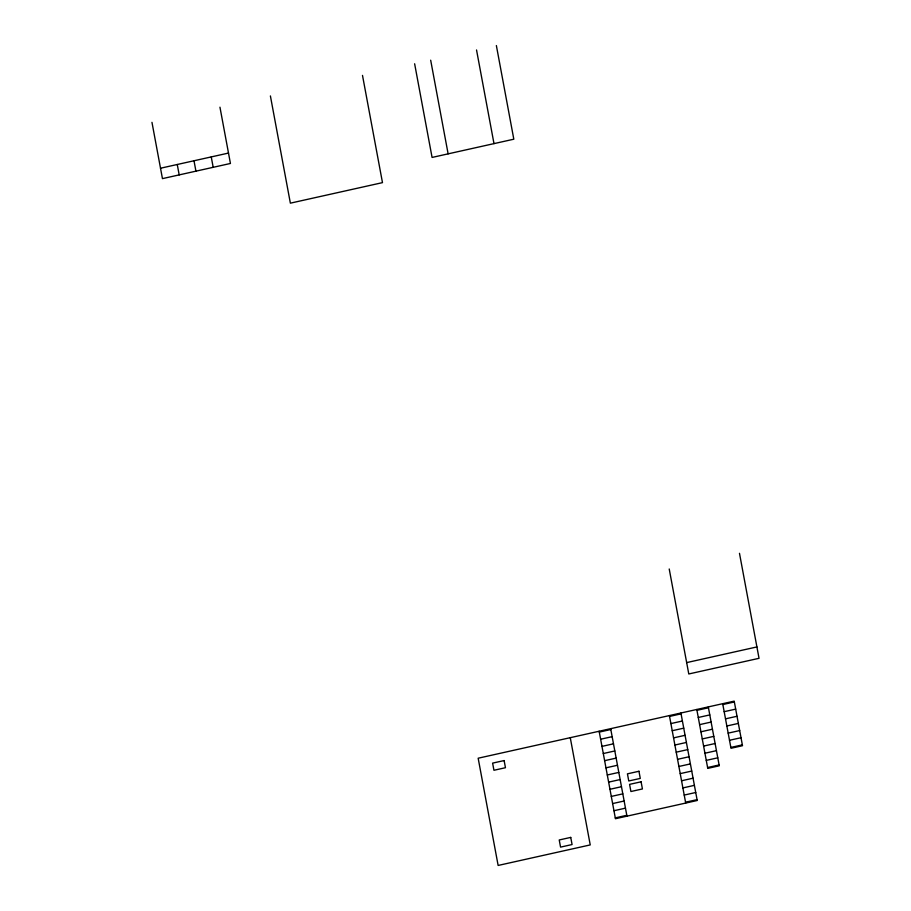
<?xml version="1.0" encoding="UTF-8"?>
<svg xmlns="http://www.w3.org/2000/svg" width="911" height="911" viewBox="0 0 911 911"><rect width="100%" height="100%" fill="white"/><g stroke="black" fill="none" stroke-linecap="round" stroke-linejoin="round"><path stroke-width="1.37" d="M570.263 737.671L590.237 844.918L498.135 865.45L478.161 758.214L734.198 701.128L742.511 745.71L730.998 748.273L722.685 703.691M160.507 168.228L228.502 153.071M686.666 662.604L756.916 646.935M599.301 732.08L610.814 729.517M669.562 716.433L681.075 713.86M696.949 710.329L708.462 707.767M722.844 704.533L734.357 701.971M600.634 739.231L612.146 736.657M670.895 723.573L682.407 721.011M698.282 717.481L709.794 714.919M724.177 711.685L735.689 709.122M601.966 746.382L613.479 743.809M672.227 730.724L683.74 728.162M699.614 724.632L711.127 722.059M725.509 718.836L737.022 716.274M603.298 753.534L614.811 750.96M673.559 737.876L685.072 735.314M700.946 731.784L712.459 729.21M726.841 725.987L738.354 723.414M604.631 760.674L616.143 758.111M674.892 745.027L686.404 742.454M702.267 738.935L713.791 736.361M728.174 733.139L739.686 730.565M605.963 767.825L617.476 765.263M676.224 752.179L687.737 749.605M703.599 746.075L715.124 743.513M729.506 740.279L741.019 737.716M607.295 774.976L618.808 772.414M677.556 759.318L689.069 756.756M704.932 753.226L716.445 750.664M730.838 747.43L742.351 744.868M608.628 782.128L620.14 779.554M678.889 766.47L690.401 763.908M706.264 760.378L717.777 757.815M609.96 789.279L621.473 786.705M680.221 773.621L691.734 771.059M707.596 767.529L719.109 764.955M611.292 796.419L622.805 793.857M681.553 780.773L693.066 778.199M612.625 803.57L624.137 801.008M682.886 787.924L694.398 785.35M613.957 810.722L625.47 808.159M684.218 795.075L695.731 792.502M615.289 817.873L626.802 815.299M685.55 802.215L697.063 799.653M739.481 553.319L759.034 658.311L688.784 673.969L669.221 568.988M708.303 706.925L719.269 765.809L707.756 768.372L696.79 709.487M680.916 713.017L697.222 800.496L615.449 818.727L599.142 731.237M669.403 715.579L685.71 803.069M496.37 45.55L513.815 139.201L432.076 157.432L414.63 63.77M610.666 728.675L626.962 816.165M476.533 49.968L493.99 143.631M430.675 60.194L448.121 153.857M362.498 75.397L382.483 182.633L290.37 203.164L270.396 95.928M219.95 107.179L230.437 163.468L162.454 178.624L151.966 122.336M211.25 156.92L213.185 167.317M193.997 160.769L195.933 171.166M177.258 164.504L179.194 174.901M504.125 760.56L492.612 763.122L493.944 770.273L505.457 767.711L504.125 760.56M638.953 771.264L627.44 773.838L628.772 780.978L640.285 778.415L638.953 771.264M641.093 781.809L629.581 784.371L630.913 791.522L642.426 788.949L641.093 781.809M570.741 837.403L559.229 839.965L560.561 847.116L572.074 844.543L570.741 837.403"/></g></svg>
